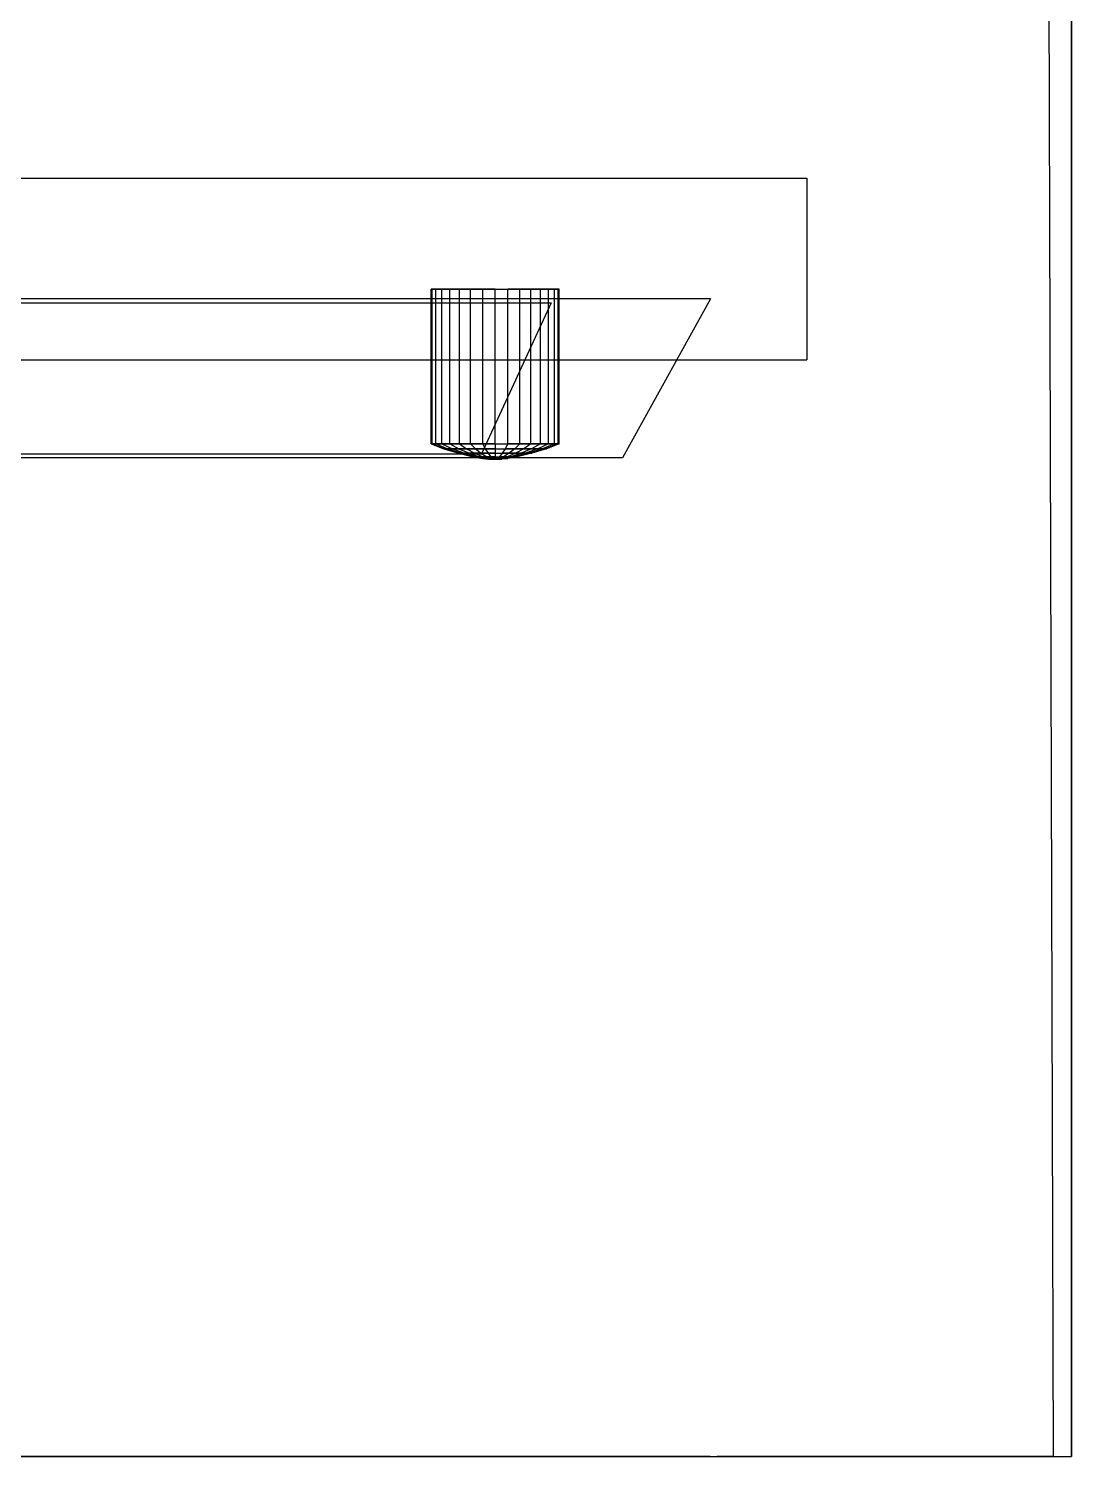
# Model space of a CAD drawing. Extents: x 0.443 to 0.546, y -0.546 to -0.466.
# Drawn here: x 0.51677 to 0.546, y -0.546 to -0.506 of the extents above; entities that cross this region are included whole.
import ezdxf

# ---------------------------------------------------------------- set-up
doc = ezdxf.new("R2010")
doc.units = 0
doc.header["$MEASUREMENT"] = 0
doc.layers.get('0').update_dxf_attribs({"linetype": 'CONTINUOUS'})

msp = doc.modelspace()

# ---------------------------------------------------------------- linework, layer by layer
for p, q in [((0.545998, -0.545998, -0.545997), (0.545998, -0.465998, -0.545997)), ((0.545998, -0.465998, -0.465816), (0.545998, -0.545998, -0.465816)), ((0.545492, -0.545998, -0.465749), (0.545364, -0.50066, -0.465749)), ((0.489071, -0.510188, -0.48846), (0.538585, -0.510188, -0.48846)), ((0.489071, -0.510188, -0.542564), (0.538585, -0.510188, -0.542564)), ((0.538585, -0.510188, -0.48846), (0.538585, -0.515277, -0.48846)), ((0.538585, -0.510188, -0.542564), (0.538585, -0.510188, -0.48846)), ((0.538585, -0.510188, -0.542564), (0.538585, -0.515277, -0.542564)), ((0.535878, -0.513569, -0.491501), (0.492892, -0.513569, -0.491501)), ((0.535878, -0.513569, -0.506927), (0.492892, -0.513569, -0.506927)), ((0.528086, -0.513295, -0.535718), (0.528052, -0.513295, -0.535915)), ((0.528052, -0.513295, -0.535915), (0.528086, -0.513295, -0.536113)), ((0.528052, -0.517629, -0.535915), (0.528052, -0.513295, -0.535915)), ((0.528189, -0.513295, -0.535527), (0.528086, -0.513295, -0.535718)), ((0.528086, -0.513295, -0.536113), (0.528189, -0.513295, -0.536304)), ((0.528086, -0.517629, -0.535718), (0.528086, -0.513295, -0.535718)), ((0.528086, -0.517629, -0.536113), (0.528086, -0.513295, -0.536113)), ((0.528355, -0.513295, -0.535352), (0.528189, -0.513295, -0.535527)), ((0.528189, -0.513295, -0.536304), (0.528355, -0.513295, -0.536479)), ((0.528189, -0.517629, -0.535527), (0.528189, -0.513295, -0.535527)), ((0.528189, -0.517629, -0.536304), (0.528189, -0.513295, -0.536304)), ((0.528578, -0.513295, -0.535198), (0.528355, -0.513295, -0.535352)), ((0.528355, -0.513295, -0.536479), (0.528578, -0.513295, -0.536633)), ((0.528355, -0.517629, -0.535352), (0.528355, -0.513295, -0.535352)), ((0.528355, -0.517629, -0.536479), (0.528355, -0.513295, -0.536479)), ((0.52885, -0.513295, -0.535072), (0.528578, -0.513295, -0.535198)), ((0.528578, -0.513295, -0.536633), (0.52885, -0.513295, -0.536759)), ((0.528578, -0.517629, -0.535198), (0.528578, -0.513295, -0.535198)), ((0.528578, -0.517629, -0.536633), (0.528578, -0.513295, -0.536633)), ((0.529161, -0.513295, -0.534978), (0.52885, -0.513295, -0.535072)), ((0.52885, -0.513295, -0.536759), (0.529161, -0.513295, -0.536853)), ((0.52885, -0.517629, -0.536759), (0.52885, -0.513295, -0.536759)), ((0.52885, -0.517629, -0.535072), (0.52885, -0.513295, -0.535072)), ((0.529498, -0.513295, -0.534921), (0.529161, -0.513295, -0.534978)), ((0.529161, -0.513295, -0.536853), (0.529498, -0.513295, -0.53691)), ((0.529161, -0.517629, -0.536853), (0.529161, -0.513295, -0.536853)), ((0.529161, -0.517629, -0.534978), (0.529161, -0.513295, -0.534978)), ((0.529848, -0.513295, -0.534901), (0.529498, -0.513295, -0.534921)), ((0.529498, -0.513295, -0.53691), (0.529848, -0.513295, -0.53693)), ((0.529498, -0.517629, -0.534921), (0.529498, -0.513295, -0.534921)), ((0.529498, -0.517629, -0.53691), (0.529498, -0.513295, -0.53691)), ((0.529848, -0.513295, -0.53693), (0.530199, -0.513295, -0.53691)), ((0.529848, -0.513295, -0.534901), (0.530199, -0.513295, -0.534921)), ((0.529848, -0.517629, -0.534901), (0.529848, -0.513295, -0.534901)), ((0.529848, -0.517629, -0.53693), (0.529848, -0.513295, -0.53693)), ((0.530199, -0.513295, -0.53691), (0.530536, -0.513295, -0.536853)), ((0.530536, -0.513295, -0.534978), (0.530199, -0.513295, -0.534921)), ((0.530199, -0.517629, -0.53691), (0.530199, -0.513295, -0.53691)), ((0.530199, -0.517629, -0.534921), (0.530199, -0.513295, -0.534921)), ((0.530536, -0.513295, -0.536853), (0.530846, -0.513295, -0.536759)), ((0.530846, -0.513295, -0.535072), (0.530536, -0.513295, -0.534978)), ((0.530536, -0.517629, -0.534978), (0.530536, -0.513295, -0.534978)), ((0.530536, -0.517629, -0.536853), (0.530536, -0.513295, -0.536853)), ((0.530846, -0.513295, -0.536759), (0.531119, -0.513295, -0.536633)), ((0.531119, -0.513295, -0.535198), (0.530846, -0.513295, -0.535072)), ((0.530846, -0.517629, -0.535072), (0.530846, -0.513295, -0.535072)), ((0.530846, -0.517629, -0.536759), (0.530846, -0.513295, -0.536759)), ((0.531119, -0.513295, -0.536633), (0.531342, -0.513295, -0.536479)), ((0.531342, -0.513295, -0.535352), (0.531119, -0.513295, -0.535198)), ((0.531119, -0.517629, -0.535198), (0.531119, -0.513295, -0.535198)), ((0.531119, -0.517629, -0.536633), (0.531119, -0.513295, -0.536633)), ((0.531342, -0.513295, -0.536479), (0.531508, -0.513295, -0.536304)), ((0.531508, -0.513295, -0.535527), (0.531342, -0.513295, -0.535352)), ((0.531342, -0.517629, -0.535352), (0.531342, -0.513295, -0.535352)), ((0.531342, -0.517629, -0.536479), (0.531342, -0.513295, -0.536479)), ((0.531508, -0.513295, -0.536304), (0.53161, -0.513295, -0.536113)), ((0.53161, -0.513295, -0.535718), (0.531508, -0.513295, -0.535527)), ((0.531508, -0.517629, -0.535527), (0.531508, -0.513295, -0.535527)), ((0.531508, -0.517629, -0.536304), (0.531508, -0.513295, -0.536304)), ((0.53161, -0.513295, -0.536113), (0.531645, -0.513295, -0.535915)), ((0.531645, -0.513295, -0.535915), (0.53161, -0.513295, -0.535718)), ((0.53161, -0.517629, -0.536113), (0.53161, -0.513295, -0.536113)), ((0.53161, -0.517629, -0.535718), (0.53161, -0.513295, -0.535718)), ((0.531645, -0.517629, -0.535915), (0.531645, -0.513295, -0.535915)), ((0.535878, -0.513569, -0.506927), (0.533418, -0.518024, -0.506044)), ((0.535878, -0.513569, -0.491501), (0.533418, -0.518024, -0.492384)), ((0.535878, -0.513569, -0.506927), (0.535878, -0.513569, -0.491501)), ((0.497356, -0.513678, -0.521693), (0.531414, -0.513678, -0.521693)), ((0.497356, -0.513678, -0.509656), (0.531414, -0.513678, -0.509656)), ((0.531414, -0.513678, -0.521693), (0.529465, -0.517915, -0.521004)), ((0.531414, -0.513678, -0.509656), (0.529465, -0.517915, -0.510345)), ((0.531414, -0.513678, -0.509656), (0.531414, -0.513678, -0.521693)), ((0.489071, -0.515277, -0.48846), (0.538585, -0.515277, -0.48846)), ((0.489071, -0.515277, -0.542564), (0.538585, -0.515277, -0.542564)), ((0.538585, -0.515277, -0.542564), (0.538585, -0.515277, -0.48846)), ((0.499305, -0.517915, -0.521004), (0.529465, -0.517915, -0.521004)), ((0.499305, -0.517915, -0.510345), (0.529465, -0.517915, -0.510345)), ((0.528086, -0.517629, -0.535718), (0.528052, -0.517629, -0.535915)), ((0.528052, -0.517629, -0.535915), (0.528086, -0.517629, -0.536113)), ((0.528052, -0.517629, -0.535915), (0.528409, -0.517767, -0.535915)), ((0.528189, -0.517629, -0.535527), (0.528086, -0.517629, -0.535718)), ((0.528086, -0.517629, -0.536113), (0.528189, -0.517629, -0.536304)), ((0.528086, -0.517629, -0.536113), (0.528437, -0.517767, -0.536074)), ((0.528086, -0.517629, -0.535718), (0.528437, -0.517767, -0.535757)), ((0.528355, -0.517629, -0.535352), (0.528189, -0.517629, -0.535527)), ((0.528189, -0.517629, -0.536304), (0.528355, -0.517629, -0.536479)), ((0.528189, -0.517629, -0.536304), (0.528519, -0.517767, -0.536226)), ((0.528189, -0.517629, -0.535527), (0.528519, -0.517767, -0.535604)), ((0.528578, -0.517629, -0.535198), (0.528355, -0.517629, -0.535352)), ((0.528355, -0.517629, -0.536479), (0.528578, -0.517629, -0.536633)), ((0.528355, -0.517629, -0.536479), (0.528652, -0.517767, -0.536367)), ((0.528355, -0.517629, -0.535352), (0.528652, -0.517767, -0.535464)), ((0.528437, -0.517767, -0.535757), (0.528409, -0.517767, -0.535915)), ((0.528409, -0.517767, -0.535915), (0.528437, -0.517767, -0.536074)), ((0.528409, -0.517767, -0.535915), (0.528825, -0.517893, -0.535915)), ((0.528519, -0.517767, -0.535604), (0.528437, -0.517767, -0.535757)), ((0.528437, -0.517767, -0.536074), (0.528519, -0.517767, -0.536226)), ((0.528437, -0.517767, -0.535757), (0.528845, -0.517893, -0.535803)), ((0.528437, -0.517767, -0.536074), (0.528845, -0.517893, -0.536028)), ((0.528652, -0.517767, -0.535464), (0.528519, -0.517767, -0.535604)), ((0.528519, -0.517767, -0.536226), (0.528652, -0.517767, -0.536367)), ((0.528519, -0.517767, -0.535604), (0.528903, -0.517893, -0.535694)), ((0.528519, -0.517767, -0.536226), (0.528903, -0.517893, -0.536137)), ((0.52885, -0.517629, -0.535072), (0.528578, -0.517629, -0.535198)), ((0.528578, -0.517629, -0.536633), (0.52885, -0.517629, -0.536759)), ((0.528578, -0.517629, -0.536633), (0.528831, -0.517767, -0.53649)), ((0.528578, -0.517629, -0.535198), (0.528831, -0.517767, -0.535341)), ((0.528831, -0.517767, -0.535341), (0.528652, -0.517767, -0.535464)), ((0.528652, -0.517767, -0.536367), (0.528831, -0.517767, -0.53649)), ((0.528652, -0.517767, -0.535464), (0.528998, -0.517893, -0.535595)), ((0.528652, -0.517767, -0.536367), (0.528998, -0.517893, -0.536236)), ((0.528845, -0.517893, -0.535803), (0.528825, -0.517893, -0.535915)), ((0.528825, -0.517893, -0.535915), (0.528845, -0.517893, -0.536028)), ((0.528825, -0.517893, -0.535915), (0.529232, -0.517997, -0.535915)), ((0.529049, -0.517767, -0.53524), (0.528831, -0.517767, -0.535341)), ((0.528831, -0.517767, -0.53649), (0.529049, -0.517767, -0.536591)), ((0.528831, -0.517767, -0.535341), (0.529125, -0.517893, -0.535507)), ((0.528831, -0.517767, -0.53649), (0.529125, -0.517893, -0.536324)), ((0.528903, -0.517893, -0.535694), (0.528845, -0.517893, -0.535803)), ((0.528845, -0.517893, -0.536028), (0.528903, -0.517893, -0.536137)), ((0.528845, -0.517893, -0.535803), (0.529244, -0.517997, -0.535848)), ((0.528845, -0.517893, -0.536028), (0.529244, -0.517997, -0.535983)), ((0.529161, -0.517629, -0.534978), (0.52885, -0.517629, -0.535072)), ((0.52885, -0.517629, -0.536759), (0.529161, -0.517629, -0.536853)), ((0.52885, -0.517629, -0.536759), (0.529049, -0.517767, -0.536591)), ((0.52885, -0.517629, -0.535072), (0.529049, -0.517767, -0.53524)), ((0.528998, -0.517893, -0.535595), (0.528903, -0.517893, -0.535694)), ((0.528903, -0.517893, -0.536137), (0.528998, -0.517893, -0.536236)), ((0.528903, -0.517893, -0.536137), (0.529279, -0.517997, -0.536049)), ((0.528903, -0.517893, -0.535694), (0.529279, -0.517997, -0.535782)), ((0.529125, -0.517893, -0.535507), (0.528998, -0.517893, -0.535595)), ((0.528998, -0.517893, -0.536236), (0.529125, -0.517893, -0.536324)), ((0.528998, -0.517893, -0.536236), (0.529336, -0.517997, -0.536109)), ((0.528998, -0.517893, -0.535595), (0.529336, -0.517997, -0.535722)), ((0.529298, -0.517767, -0.535165), (0.529049, -0.517767, -0.53524)), ((0.529049, -0.517767, -0.536591), (0.529298, -0.517767, -0.536666)), ((0.529049, -0.517767, -0.536591), (0.52928, -0.517893, -0.536396)), ((0.529049, -0.517767, -0.53524), (0.52928, -0.517893, -0.535435)), ((0.52928, -0.517893, -0.535435), (0.529125, -0.517893, -0.535507)), ((0.529125, -0.517893, -0.536324), (0.52928, -0.517893, -0.536396)), ((0.529125, -0.517893, -0.536324), (0.529413, -0.517997, -0.536162)), ((0.529125, -0.517893, -0.535507), (0.529413, -0.517997, -0.535669)), ((0.529498, -0.517629, -0.534921), (0.529161, -0.517629, -0.534978)), ((0.529161, -0.517629, -0.536853), (0.529498, -0.517629, -0.53691)), ((0.529161, -0.517629, -0.536853), (0.529298, -0.517767, -0.536666)), ((0.529161, -0.517629, -0.534978), (0.529298, -0.517767, -0.535165)), ((0.529244, -0.517997, -0.535848), (0.529232, -0.517997, -0.535915)), ((0.529232, -0.517997, -0.535915), (0.529244, -0.517997, -0.535983)), ((0.529232, -0.517997, -0.535915), (0.529498, -0.51804, -0.535915)), ((0.529279, -0.517997, -0.535782), (0.529244, -0.517997, -0.535848)), ((0.529244, -0.517997, -0.535983), (0.529279, -0.517997, -0.536049)), ((0.529244, -0.517997, -0.535848), (0.529505, -0.51804, -0.535877)), ((0.529244, -0.517997, -0.535983), (0.529505, -0.51804, -0.535954)), ((0.529336, -0.517997, -0.535722), (0.529279, -0.517997, -0.535782)), ((0.529279, -0.517997, -0.536049), (0.529336, -0.517997, -0.536109)), ((0.529279, -0.517997, -0.536049), (0.529525, -0.51804, -0.535991)), ((0.529279, -0.517997, -0.535782), (0.529525, -0.51804, -0.53584)), ((0.529457, -0.517893, -0.535382), (0.52928, -0.517893, -0.535435)), ((0.52928, -0.517893, -0.536396), (0.529457, -0.517893, -0.536449)), ((0.52928, -0.517893, -0.536396), (0.529506, -0.517997, -0.536205)), ((0.52928, -0.517893, -0.535435), (0.529506, -0.517997, -0.535626)), ((0.529568, -0.517767, -0.535118), (0.529298, -0.517767, -0.535165)), ((0.529298, -0.517767, -0.536666), (0.529568, -0.517767, -0.536713)), ((0.529298, -0.517767, -0.536666), (0.529457, -0.517893, -0.536449)), ((0.529298, -0.517767, -0.535165), (0.529457, -0.517893, -0.535382)), ((0.529413, -0.517997, -0.535669), (0.529336, -0.517997, -0.535722)), ((0.529336, -0.517997, -0.536109), (0.529413, -0.517997, -0.536162)), ((0.529336, -0.517997, -0.536109), (0.529557, -0.51804, -0.536025)), ((0.529336, -0.517997, -0.535722), (0.529557, -0.51804, -0.535806)), ((0.529506, -0.517997, -0.535626), (0.529413, -0.517997, -0.535669)), ((0.529413, -0.517997, -0.536162), (0.529506, -0.517997, -0.536205)), ((0.529413, -0.517997, -0.536162), (0.529601, -0.51804, -0.536055)), ((0.529413, -0.517997, -0.535669), (0.529601, -0.51804, -0.535776)), ((0.529649, -0.517893, -0.535349), (0.529457, -0.517893, -0.535382)), ((0.529457, -0.517893, -0.536449), (0.529649, -0.517893, -0.536482)), ((0.529457, -0.517893, -0.536449), (0.529613, -0.517997, -0.536237)), ((0.529457, -0.517893, -0.535382), (0.529613, -0.517997, -0.535594)), ((0.529465, -0.517915, -0.510345), (0.529465, -0.517915, -0.521004)), ((0.529848, -0.517629, -0.534901), (0.529498, -0.517629, -0.534921)), ((0.529498, -0.517629, -0.53691), (0.529848, -0.517629, -0.53693)), ((0.529498, -0.517629, -0.534921), (0.529568, -0.517767, -0.535118)), ((0.529498, -0.517629, -0.53691), (0.529568, -0.517767, -0.536713)), ((0.529613, -0.517997, -0.535594), (0.529506, -0.517997, -0.535626)), ((0.529506, -0.517997, -0.536205), (0.529613, -0.517997, -0.536237)), ((0.529506, -0.517997, -0.536205), (0.529654, -0.51804, -0.53608)), ((0.529506, -0.517997, -0.535626), (0.529654, -0.51804, -0.535751)), ((0.529848, -0.517767, -0.535103), (0.529568, -0.517767, -0.535118)), ((0.529568, -0.517767, -0.536713), (0.529848, -0.517767, -0.536728)), ((0.529568, -0.517767, -0.535118), (0.529649, -0.517893, -0.535349)), ((0.529568, -0.517767, -0.536713), (0.529649, -0.517893, -0.536482)), ((0.529728, -0.517997, -0.535574), (0.529613, -0.517997, -0.535594)), ((0.529613, -0.517997, -0.536237), (0.529728, -0.517997, -0.536257)), ((0.529613, -0.517997, -0.536237), (0.529714, -0.51804, -0.536098)), ((0.529613, -0.517997, -0.535594), (0.529714, -0.51804, -0.535733)), ((0.529848, -0.517893, -0.535338), (0.529649, -0.517893, -0.535349)), ((0.529649, -0.517893, -0.536482), (0.529848, -0.517893, -0.536493)), ((0.529649, -0.517893, -0.535349), (0.529728, -0.517997, -0.535574)), ((0.529649, -0.517893, -0.536482), (0.529728, -0.517997, -0.536257)), ((0.529848, -0.517997, -0.535567), (0.529728, -0.517997, -0.535574)), ((0.529728, -0.517997, -0.536257), (0.529848, -0.517997, -0.536263)), ((0.529728, -0.517997, -0.535574), (0.52978, -0.51804, -0.535722)), ((0.529728, -0.517997, -0.536257), (0.52978, -0.51804, -0.536109)), ((0.529848, -0.517629, -0.53693), (0.530199, -0.517629, -0.53691)), ((0.529848, -0.517629, -0.534901), (0.530199, -0.517629, -0.534921)), ((0.529848, -0.517629, -0.534901), (0.529848, -0.517767, -0.535103)), ((0.529848, -0.517629, -0.53693), (0.529848, -0.517767, -0.536728)), ((0.529848, -0.517767, -0.536728), (0.530129, -0.517767, -0.536713)), ((0.529848, -0.517767, -0.535103), (0.530129, -0.517767, -0.535118)), ((0.529848, -0.517767, -0.535103), (0.529848, -0.517893, -0.535338)), ((0.529848, -0.517767, -0.536728), (0.529848, -0.517893, -0.536493)), ((0.529848, -0.517893, -0.536493), (0.530048, -0.517893, -0.536482)), ((0.529848, -0.517893, -0.535338), (0.530048, -0.517893, -0.535349)), ((0.529848, -0.517893, -0.535338), (0.529848, -0.517997, -0.535567)), ((0.529848, -0.517893, -0.536493), (0.529848, -0.517997, -0.536263)), ((0.529848, -0.517997, -0.536263), (0.529969, -0.517997, -0.536257)), ((0.529848, -0.517997, -0.535567), (0.529969, -0.517997, -0.535574)), ((0.529848, -0.517997, -0.535567), (0.529848, -0.51804, -0.535718)), ((0.529848, -0.517997, -0.536263), (0.529848, -0.51804, -0.536113)), ((0.529969, -0.517997, -0.536257), (0.529917, -0.51804, -0.536109)), ((0.529969, -0.517997, -0.535574), (0.529917, -0.51804, -0.535722)), ((0.530048, -0.517893, -0.536482), (0.529969, -0.517997, -0.536257)), ((0.530048, -0.517893, -0.535349), (0.529969, -0.517997, -0.535574)), ((0.529969, -0.517997, -0.536257), (0.530084, -0.517997, -0.536237)), ((0.530084, -0.517997, -0.535594), (0.529969, -0.517997, -0.535574)), ((0.530084, -0.517997, -0.535594), (0.529982, -0.51804, -0.535733)), ((0.530084, -0.517997, -0.536237), (0.529982, -0.51804, -0.536098)), ((0.530191, -0.517997, -0.535626), (0.530043, -0.51804, -0.535751)), ((0.530191, -0.517997, -0.536205), (0.530043, -0.51804, -0.53608)), ((0.530129, -0.517767, -0.535118), (0.530048, -0.517893, -0.535349)), ((0.530129, -0.517767, -0.536713), (0.530048, -0.517893, -0.536482)), ((0.530048, -0.517893, -0.536482), (0.53024, -0.517893, -0.536449)), ((0.53024, -0.517893, -0.535382), (0.530048, -0.517893, -0.535349)), ((0.53024, -0.517893, -0.535382), (0.530084, -0.517997, -0.535594)), ((0.53024, -0.517893, -0.536449), (0.530084, -0.517997, -0.536237)), ((0.530084, -0.517997, -0.536237), (0.530191, -0.517997, -0.536205)), ((0.530191, -0.517997, -0.535626), (0.530084, -0.517997, -0.535594)), ((0.530284, -0.517997, -0.535669), (0.530096, -0.51804, -0.535776)), ((0.530284, -0.517997, -0.536162), (0.530096, -0.51804, -0.536055)), ((0.530199, -0.517629, -0.53691), (0.530129, -0.517767, -0.536713)), ((0.530199, -0.517629, -0.534921), (0.530129, -0.517767, -0.535118)), ((0.530129, -0.517767, -0.536713), (0.530399, -0.517767, -0.536666)), ((0.530399, -0.517767, -0.535165), (0.530129, -0.517767, -0.535118)), ((0.530361, -0.517997, -0.535722), (0.53014, -0.51804, -0.535806)), ((0.530361, -0.517997, -0.536109), (0.53014, -0.51804, -0.536025)), ((0.530418, -0.517997, -0.535782), (0.530172, -0.51804, -0.53584)), ((0.530418, -0.517997, -0.536049), (0.530172, -0.51804, -0.535991)), ((0.530417, -0.517893, -0.535435), (0.530191, -0.517997, -0.535626)), ((0.530417, -0.517893, -0.536396), (0.530191, -0.517997, -0.536205)), ((0.530191, -0.517997, -0.536205), (0.530284, -0.517997, -0.536162)), ((0.530284, -0.517997, -0.535669), (0.530191, -0.517997, -0.535626)), ((0.530453, -0.517997, -0.535983), (0.530192, -0.51804, -0.535954)), ((0.530453, -0.517997, -0.535848), (0.530192, -0.51804, -0.535877)), ((0.530199, -0.517629, -0.53691), (0.530536, -0.517629, -0.536853)), ((0.530536, -0.517629, -0.534978), (0.530199, -0.517629, -0.534921)), ((0.530465, -0.517997, -0.535915), (0.530199, -0.51804, -0.535915)), ((0.530399, -0.517767, -0.535165), (0.53024, -0.517893, -0.535382)), ((0.530399, -0.517767, -0.536666), (0.53024, -0.517893, -0.536449)), ((0.53024, -0.517893, -0.536449), (0.530417, -0.517893, -0.536396)), ((0.530417, -0.517893, -0.535435), (0.53024, -0.517893, -0.535382)), ((0.530572, -0.517893, -0.536324), (0.530284, -0.517997, -0.536162)), ((0.530572, -0.517893, -0.535507), (0.530284, -0.517997, -0.535669)), ((0.530284, -0.517997, -0.536162), (0.530361, -0.517997, -0.536109)), ((0.530361, -0.517997, -0.535722), (0.530284, -0.517997, -0.535669)), ((0.530699, -0.517893, -0.536236), (0.530361, -0.517997, -0.536109)), ((0.530699, -0.517893, -0.535595), (0.530361, -0.517997, -0.535722)), ((0.530361, -0.517997, -0.536109), (0.530418, -0.517997, -0.536049)), ((0.530418, -0.517997, -0.535782), (0.530361, -0.517997, -0.535722)), ((0.530536, -0.517629, -0.534978), (0.530399, -0.517767, -0.535165)), ((0.530536, -0.517629, -0.536853), (0.530399, -0.517767, -0.536666)), ((0.530399, -0.517767, -0.536666), (0.530648, -0.517767, -0.536591)), ((0.530648, -0.517767, -0.53524), (0.530399, -0.517767, -0.535165)), ((0.530648, -0.517767, -0.536591), (0.530417, -0.517893, -0.536396)), ((0.530648, -0.517767, -0.53524), (0.530417, -0.517893, -0.535435)), ((0.530417, -0.517893, -0.536396), (0.530572, -0.517893, -0.536324)), ((0.530572, -0.517893, -0.535507), (0.530417, -0.517893, -0.535435)), ((0.530794, -0.517893, -0.536137), (0.530418, -0.517997, -0.536049)), ((0.530794, -0.517893, -0.535694), (0.530418, -0.517997, -0.535782)), ((0.530418, -0.517997, -0.536049), (0.530453, -0.517997, -0.535983)), ((0.530453, -0.517997, -0.535848), (0.530418, -0.517997, -0.535782)), ((0.530852, -0.517893, -0.536028), (0.530453, -0.517997, -0.535983)), ((0.530852, -0.517893, -0.535803), (0.530453, -0.517997, -0.535848)), ((0.530453, -0.517997, -0.535983), (0.530465, -0.517997, -0.535915)), ((0.530465, -0.517997, -0.535915), (0.530453, -0.517997, -0.535848)), ((0.530872, -0.517893, -0.535915), (0.530465, -0.517997, -0.535915)), ((0.530536, -0.517629, -0.536853), (0.530846, -0.517629, -0.536759)), ((0.530846, -0.517629, -0.535072), (0.530536, -0.517629, -0.534978)), ((0.530866, -0.517767, -0.53649), (0.530572, -0.517893, -0.536324)), ((0.530866, -0.517767, -0.535341), (0.530572, -0.517893, -0.535507)), ((0.530572, -0.517893, -0.536324), (0.530699, -0.517893, -0.536236)), ((0.530699, -0.517893, -0.535595), (0.530572, -0.517893, -0.535507)), ((0.530846, -0.517629, -0.535072), (0.530648, -0.517767, -0.53524)), ((0.530846, -0.517629, -0.536759), (0.530648, -0.517767, -0.536591)), ((0.530648, -0.517767, -0.536591), (0.530866, -0.517767, -0.53649)), ((0.530866, -0.517767, -0.535341), (0.530648, -0.517767, -0.53524)), ((0.531045, -0.517767, -0.536367), (0.530699, -0.517893, -0.536236)), ((0.531045, -0.517767, -0.535464), (0.530699, -0.517893, -0.535595)), ((0.530699, -0.517893, -0.536236), (0.530794, -0.517893, -0.536137)), ((0.530794, -0.517893, -0.535694), (0.530699, -0.517893, -0.535595)), ((0.531178, -0.517767, -0.536226), (0.530794, -0.517893, -0.536137)), ((0.531178, -0.517767, -0.535604), (0.530794, -0.517893, -0.535694)), ((0.530794, -0.517893, -0.536137), (0.530852, -0.517893, -0.536028)), ((0.530852, -0.517893, -0.535803), (0.530794, -0.517893, -0.535694)), ((0.530846, -0.517629, -0.536759), (0.531119, -0.517629, -0.536633)), ((0.531119, -0.517629, -0.535198), (0.530846, -0.517629, -0.535072)), ((0.53126, -0.517767, -0.536074), (0.530852, -0.517893, -0.536028)), ((0.53126, -0.517767, -0.535757), (0.530852, -0.517893, -0.535803)), ((0.530852, -0.517893, -0.536028), (0.530872, -0.517893, -0.535915)), ((0.530872, -0.517893, -0.535915), (0.530852, -0.517893, -0.535803)), ((0.531119, -0.517629, -0.535198), (0.530866, -0.517767, -0.535341)), ((0.531119, -0.517629, -0.536633), (0.530866, -0.517767, -0.53649)), ((0.530866, -0.517767, -0.53649), (0.531045, -0.517767, -0.536367)), ((0.531045, -0.517767, -0.535464), (0.530866, -0.517767, -0.535341)), ((0.531288, -0.517767, -0.535915), (0.530872, -0.517893, -0.535915)), ((0.531342, -0.517629, -0.535352), (0.531045, -0.517767, -0.535464)), ((0.531342, -0.517629, -0.536479), (0.531045, -0.517767, -0.536367)), ((0.531045, -0.517767, -0.536367), (0.531178, -0.517767, -0.536226)), ((0.531178, -0.517767, -0.535604), (0.531045, -0.517767, -0.535464)), ((0.531119, -0.517629, -0.536633), (0.531342, -0.517629, -0.536479)), ((0.531342, -0.517629, -0.535352), (0.531119, -0.517629, -0.535198)), ((0.531508, -0.517629, -0.536304), (0.531178, -0.517767, -0.536226)), ((0.531508, -0.517629, -0.535527), (0.531178, -0.517767, -0.535604)), ((0.531178, -0.517767, -0.536226), (0.53126, -0.517767, -0.536074)), ((0.53126, -0.517767, -0.535757), (0.531178, -0.517767, -0.535604)), ((0.53161, -0.517629, -0.536113), (0.53126, -0.517767, -0.536074)), ((0.53161, -0.517629, -0.535718), (0.53126, -0.517767, -0.535757)), ((0.53126, -0.517767, -0.536074), (0.531288, -0.517767, -0.535915)), ((0.531288, -0.517767, -0.535915), (0.53126, -0.517767, -0.535757)), ((0.531645, -0.517629, -0.535915), (0.531288, -0.517767, -0.535915)), ((0.531342, -0.517629, -0.536479), (0.531508, -0.517629, -0.536304)), ((0.531508, -0.517629, -0.535527), (0.531342, -0.517629, -0.535352)), ((0.531508, -0.517629, -0.536304), (0.53161, -0.517629, -0.536113)), ((0.53161, -0.517629, -0.535718), (0.531508, -0.517629, -0.535527)), ((0.53161, -0.517629, -0.536113), (0.531645, -0.517629, -0.535915)), ((0.531645, -0.517629, -0.535915), (0.53161, -0.517629, -0.535718)), ((0.533418, -0.518024, -0.492384), (0.495353, -0.518024, -0.492384)), ((0.533418, -0.518024, -0.506044), (0.495353, -0.518024, -0.506044)), ((0.529505, -0.51804, -0.535877), (0.529498, -0.51804, -0.535915)), ((0.529498, -0.51804, -0.535915), (0.529505, -0.51804, -0.535954)), ((0.529498, -0.51804, -0.535915), (0.529667, -0.518063, -0.535915)), ((0.529525, -0.51804, -0.53584), (0.529505, -0.51804, -0.535877)), ((0.529505, -0.51804, -0.535954), (0.529525, -0.51804, -0.535991)), ((0.529505, -0.51804, -0.535877), (0.529671, -0.518063, -0.535896)), ((0.529505, -0.51804, -0.535954), (0.529671, -0.518063, -0.535935)), ((0.529557, -0.51804, -0.535806), (0.529525, -0.51804, -0.53584)), ((0.529525, -0.51804, -0.535991), (0.529557, -0.51804, -0.536025)), ((0.529525, -0.51804, -0.53584), (0.529681, -0.518063, -0.535876)), ((0.529525, -0.51804, -0.535991), (0.529681, -0.518063, -0.535955)), ((0.529601, -0.51804, -0.535776), (0.529557, -0.51804, -0.535806)), ((0.529557, -0.51804, -0.536025), (0.529601, -0.51804, -0.536055)), ((0.529557, -0.51804, -0.535806), (0.529698, -0.518063, -0.535859)), ((0.529557, -0.51804, -0.536025), (0.529698, -0.518063, -0.535972)), ((0.529654, -0.51804, -0.535751), (0.529601, -0.51804, -0.535776)), ((0.529601, -0.51804, -0.536055), (0.529654, -0.51804, -0.53608)), ((0.529601, -0.51804, -0.535776), (0.52972, -0.518063, -0.535843)), ((0.529601, -0.51804, -0.536055), (0.52972, -0.518063, -0.535988)), ((0.529714, -0.51804, -0.535733), (0.529654, -0.51804, -0.535751)), ((0.529654, -0.51804, -0.53608), (0.529714, -0.51804, -0.536098)), ((0.529654, -0.51804, -0.53608), (0.529748, -0.518063, -0.536001)), ((0.529654, -0.51804, -0.535751), (0.529748, -0.518063, -0.53583)), ((0.529671, -0.518063, -0.535896), (0.529667, -0.518063, -0.535915)), ((0.529667, -0.518063, -0.535915), (0.529671, -0.518063, -0.535935)), ((0.529681, -0.518063, -0.535876), (0.529671, -0.518063, -0.535896)), ((0.529671, -0.518063, -0.535935), (0.529681, -0.518063, -0.535955)), ((0.529698, -0.518063, -0.535859), (0.529681, -0.518063, -0.535876)), ((0.529681, -0.518063, -0.535955), (0.529698, -0.518063, -0.535972)), ((0.52972, -0.518063, -0.535843), (0.529698, -0.518063, -0.535859)), ((0.529698, -0.518063, -0.535972), (0.52972, -0.518063, -0.535988)), ((0.52978, -0.51804, -0.535722), (0.529714, -0.51804, -0.535733)), ((0.529714, -0.51804, -0.536098), (0.52978, -0.51804, -0.536109)), ((0.529714, -0.51804, -0.536098), (0.529779, -0.518063, -0.53601)), ((0.529714, -0.51804, -0.535733), (0.529779, -0.518063, -0.535821)), ((0.529748, -0.518063, -0.53583), (0.52972, -0.518063, -0.535843)), ((0.52972, -0.518063, -0.535988), (0.529748, -0.518063, -0.536001)), ((0.529779, -0.518063, -0.535821), (0.529748, -0.518063, -0.53583)), ((0.529748, -0.518063, -0.536001), (0.529779, -0.518063, -0.53601)), ((0.529813, -0.518063, -0.535815), (0.529779, -0.518063, -0.535821)), ((0.529779, -0.518063, -0.53601), (0.529813, -0.518063, -0.536016)), ((0.529848, -0.51804, -0.535718), (0.52978, -0.51804, -0.535722)), ((0.52978, -0.51804, -0.536109), (0.529848, -0.51804, -0.536113)), ((0.52978, -0.51804, -0.535722), (0.529813, -0.518063, -0.535815)), ((0.52978, -0.51804, -0.536109), (0.529813, -0.518063, -0.536016)), ((0.529848, -0.518063, -0.535813), (0.529813, -0.518063, -0.535815)), ((0.529813, -0.518063, -0.536016), (0.529848, -0.518063, -0.536018)), ((0.529848, -0.51804, -0.536113), (0.529917, -0.51804, -0.536109)), ((0.529848, -0.51804, -0.535718), (0.529917, -0.51804, -0.535722)), ((0.529848, -0.51804, -0.535718), (0.529848, -0.518063, -0.535813)), ((0.529848, -0.51804, -0.536113), (0.529848, -0.518063, -0.536018)), ((0.529848, -0.518063, -0.536018), (0.529884, -0.518063, -0.536016)), ((0.529848, -0.518063, -0.535813), (0.529884, -0.518063, -0.535815)), ((0.529917, -0.51804, -0.536109), (0.529884, -0.518063, -0.536016)), ((0.529917, -0.51804, -0.535722), (0.529884, -0.518063, -0.535815)), ((0.529884, -0.518063, -0.536016), (0.529918, -0.518063, -0.53601)), ((0.529918, -0.518063, -0.535821), (0.529884, -0.518063, -0.535815)), ((0.529917, -0.51804, -0.536109), (0.529982, -0.51804, -0.536098)), ((0.529982, -0.51804, -0.535733), (0.529917, -0.51804, -0.535722)), ((0.529982, -0.51804, -0.535733), (0.529918, -0.518063, -0.535821)), ((0.529982, -0.51804, -0.536098), (0.529918, -0.518063, -0.53601)), ((0.529918, -0.518063, -0.53601), (0.529949, -0.518063, -0.536001)), ((0.529949, -0.518063, -0.53583), (0.529918, -0.518063, -0.535821)), ((0.530043, -0.51804, -0.535751), (0.529949, -0.518063, -0.53583)), ((0.530043, -0.51804, -0.53608), (0.529949, -0.518063, -0.536001)), ((0.529949, -0.518063, -0.536001), (0.529977, -0.518063, -0.535988)), ((0.529977, -0.518063, -0.535843), (0.529949, -0.518063, -0.53583)), ((0.530096, -0.51804, -0.535776), (0.529977, -0.518063, -0.535843)), ((0.530096, -0.51804, -0.536055), (0.529977, -0.518063, -0.535988)), ((0.529977, -0.518063, -0.535988), (0.529999, -0.518063, -0.535972)), ((0.529999, -0.518063, -0.535859), (0.529977, -0.518063, -0.535843)), ((0.529982, -0.51804, -0.536098), (0.530043, -0.51804, -0.53608)), ((0.530043, -0.51804, -0.535751), (0.529982, -0.51804, -0.535733)), ((0.53014, -0.51804, -0.535806), (0.529999, -0.518063, -0.535859)), ((0.53014, -0.51804, -0.536025), (0.529999, -0.518063, -0.535972)), ((0.529999, -0.518063, -0.535972), (0.530016, -0.518063, -0.535955)), ((0.530016, -0.518063, -0.535876), (0.529999, -0.518063, -0.535859)), ((0.530172, -0.51804, -0.53584), (0.530016, -0.518063, -0.535876)), ((0.530172, -0.51804, -0.535991), (0.530016, -0.518063, -0.535955)), ((0.530016, -0.518063, -0.535955), (0.530026, -0.518063, -0.535935)), ((0.530026, -0.518063, -0.535896), (0.530016, -0.518063, -0.535876)), ((0.530192, -0.51804, -0.535954), (0.530026, -0.518063, -0.535935)), ((0.530192, -0.51804, -0.535877), (0.530026, -0.518063, -0.535896)), ((0.530026, -0.518063, -0.535935), (0.53003, -0.518063, -0.535915)), ((0.53003, -0.518063, -0.535915), (0.530026, -0.518063, -0.535896)), ((0.530199, -0.51804, -0.535915), (0.53003, -0.518063, -0.535915)), ((0.530043, -0.51804, -0.53608), (0.530096, -0.51804, -0.536055)), ((0.530096, -0.51804, -0.535776), (0.530043, -0.51804, -0.535751)), ((0.530096, -0.51804, -0.536055), (0.53014, -0.51804, -0.536025)), ((0.53014, -0.51804, -0.535806), (0.530096, -0.51804, -0.535776)), ((0.53014, -0.51804, -0.536025), (0.530172, -0.51804, -0.535991)), ((0.530172, -0.51804, -0.53584), (0.53014, -0.51804, -0.535806)), ((0.530172, -0.51804, -0.535991), (0.530192, -0.51804, -0.535954)), ((0.530192, -0.51804, -0.535877), (0.530172, -0.51804, -0.53584)), ((0.530192, -0.51804, -0.535954), (0.530199, -0.51804, -0.535915)), ((0.530199, -0.51804, -0.535915), (0.530192, -0.51804, -0.535877)), ((0.533418, -0.518024, -0.506044), (0.533418, -0.518024, -0.492384)), ((0.445998, -0.545998, -0.545997), (0.545998, -0.545998, -0.545997)), ((0.445998, -0.545998, -0.465816), (0.545998, -0.545998, -0.465816)), ((0.535874, -0.545998, -0.465826), (0.485607, -0.545998, -0.465826)), ((0.510068, -0.545998, -0.410852), (0.520083, -0.545998, -0.416747)), ((0.528862, -0.545998, -0.424679), (0.520083, -0.545998, -0.416747)), ((0.528862, -0.545998, -0.424679), (0.536066, -0.545998, -0.434345)), ((0.535874, -0.545998, -0.465826), (0.545492, -0.545998, -0.465749)), ((0.541419, -0.545998, -0.445372), (0.536066, -0.545998, -0.434345)), ((0.544715, -0.545998, -0.457338), (0.541419, -0.545998, -0.445372)), ((0.545492, -0.545998, -0.465749), (0.544715, -0.545998, -0.457338)), ((0.545998, -0.545998, -0.545997), (0.545998, -0.545998, -0.465816))]:
    msp.add_line(p, q)

doc.saveas('drawing.dxf')
